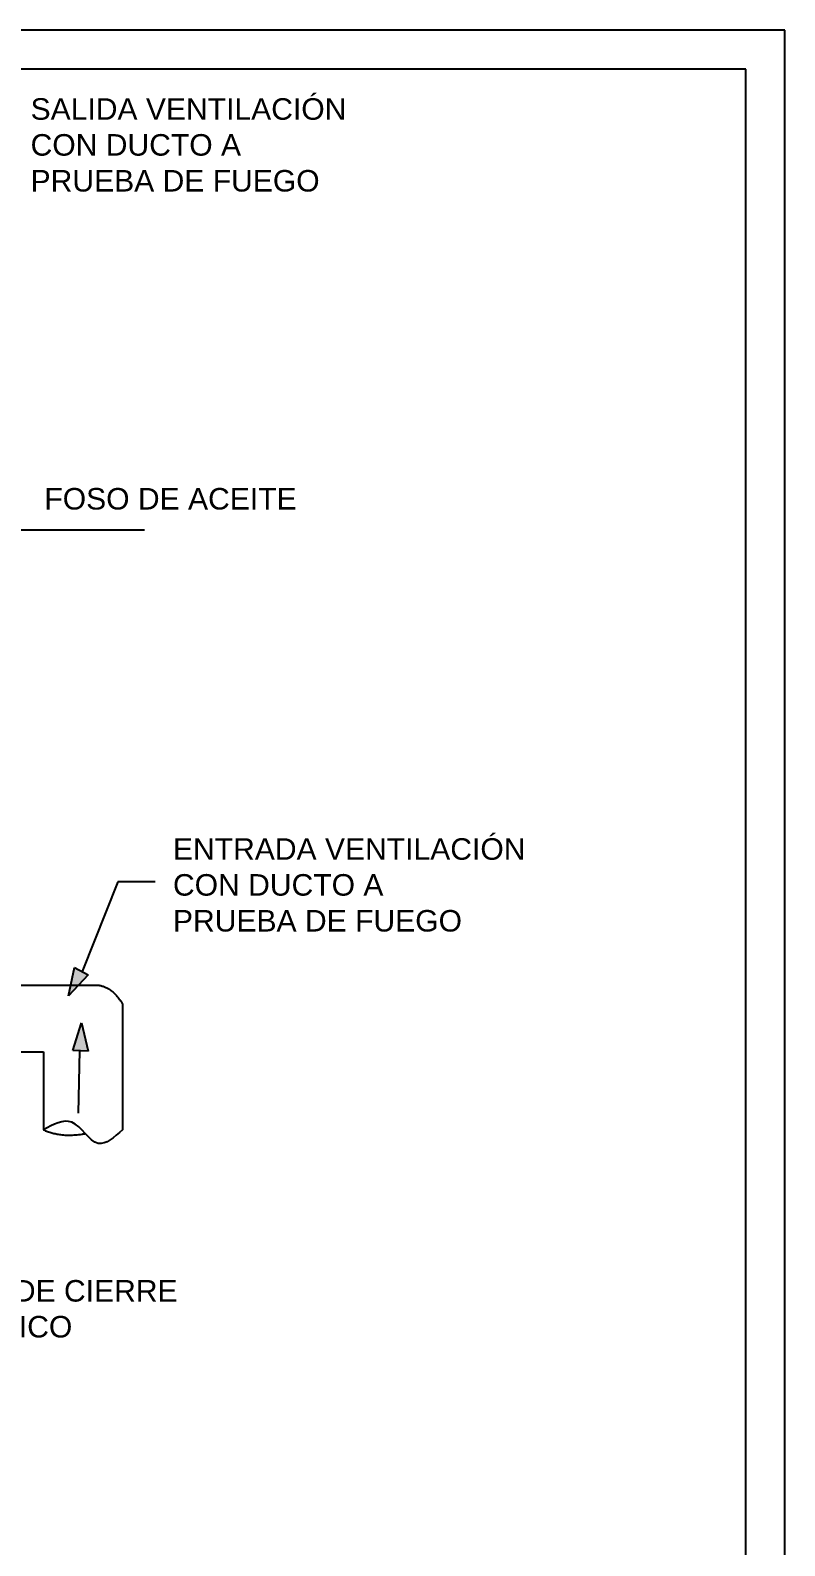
# Paper-space layout 'Plano Corte 1' of a CAD drawing. Header units: millimetres. Extents: x 0 to 420, y 0 to 297.
# Drawn here: x 323 to 420, y 102.3 to 297 of the extents above; entities that cross this region are included whole.
import ezdxf

# ---------------------------------------------------------------- set-up
doc = ezdxf.new("R2010")
doc.units = ezdxf.units.MM
doc.layers.get('0').update_dxf_attribs({"color": 162})
doc.layers.add('MUROS', color=250, linetype='Continuous', lineweight=0)
doc.styles.get("Standard").update_dxf_attribs({"font": 'arial.ttf'})

psp = doc.layouts.new('Plano Corte 1')

# ---------------------------------------------------------------- hatches: boundary and pattern name
at = {"layer": 'MUROS', "linetype": 'ByBlock', "lineweight": -2, "ltscale": 2}
h = psp.add_hatch(color=256, dxfattribs=at)
h.dxf.hatch_style = 1
h.paths.add_polyline_path([(328.71, 176.56), (327.93, 172.93), (330.47, 175.63)])
h = psp.add_hatch(color=256, dxfattribs=at)
h.dxf.hatch_style = 1
h.paths.add_polyline_path([(330.46, 165.82), (329.62, 169.44), (328.48, 165.91)])

# ---------------------------------------------------------------- linework, layer by layer
for p, q in [((420, 297), (0, 297)), ((420, 0), (420, 297)), ((415, 292), (20, 292)), ((415, 5), (415, 292))]:
    psp.add_line(p, q)
for p, q in [((337.72, 232.78), (303.69, 232.78)), ((334.29, 187.57), (329.71, 176.03)), ((339.1, 187.57), (334.29, 187.57)), ((327.93, 172.93), (328.71, 176.56)), ((330.47, 175.63), (327.93, 172.93)), ((328.71, 176.56), (330.47, 175.63)), ((316.15, 174.3), (331.68, 174.3)), ((334.89, 171.85), (334.89, 155.7)), ((328.48, 165.91), (329.62, 169.44)), ((329.62, 169.44), (330.46, 165.82)), ((316.15, 165.74), (324.74, 165.74)), ((324.74, 165.74), (324.74, 155.7)), ((330.46, 165.82), (328.48, 165.91)), ((329.23, 157.84), (329.4, 165.87))]:
    psp.add_line(p, q, dxfattribs=at)
for points in [[(331.68, 174.3), (333.6, 174.08), (334.89, 171.85)], [(324.74, 155.7), (327.02, 154.64), (330.11, 155.22)]]:
    psp.add_open_spline(points, degree=2, dxfattribs=at)
psp.add_spline([(334.89, 155.7), (331.77, 153.96), (328.36, 156.68), (324.74, 155.7)], degree=3, dxfattribs=at)

# ---------------------------------------------------------------- texts
at = {"layer": 'MUROS', "linetype": 'ByBlock', "lineweight": -2, "ltscale": 2, "char_height": 2.7667, "attachment_point": 1}
for s, insert in [('SALIDA VENTILACIÓN\\PCON DUCTO A \\PPRUEBA DE FUEGO', (323.07, 288.27)), ('FOSO DE ACEITE', (324.84, 238.18)), ('ENTRADA VENTILACIÓN\\PCON DUCTO A \\PPRUEBA DE FUEGO', (341.37, 193.17)), ('PUERTA DE CIERRE\\P HERMÉTICO', (304.17, 136.39))]:
    psp.add_mtext_dynamic_manual_height_columns(s, width=62.5957, gutter_width=13.83, heights=[0], dxfattribs=dict(at, insert=insert))

doc.saveas('drawing.dxf')
